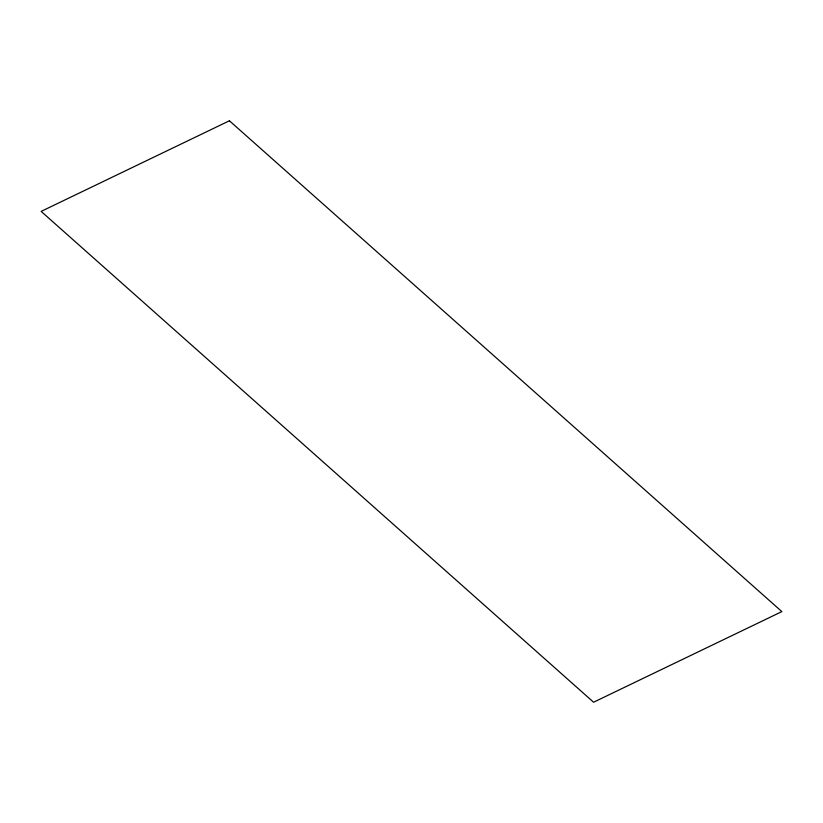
<?xml version="1.0" encoding="UTF-8"?>
<svg xmlns="http://www.w3.org/2000/svg" width="823" height="823" viewBox="0 0 823 823"><rect width="100%" height="100%" fill="white"/><g stroke="black" fill="none" stroke-linecap="round" stroke-linejoin="round"><path stroke-width="1.23" d="M229.411 120.775L41.15 211.398L593.589 702.225L781.85 611.602L229.411 120.775"/></g></svg>
